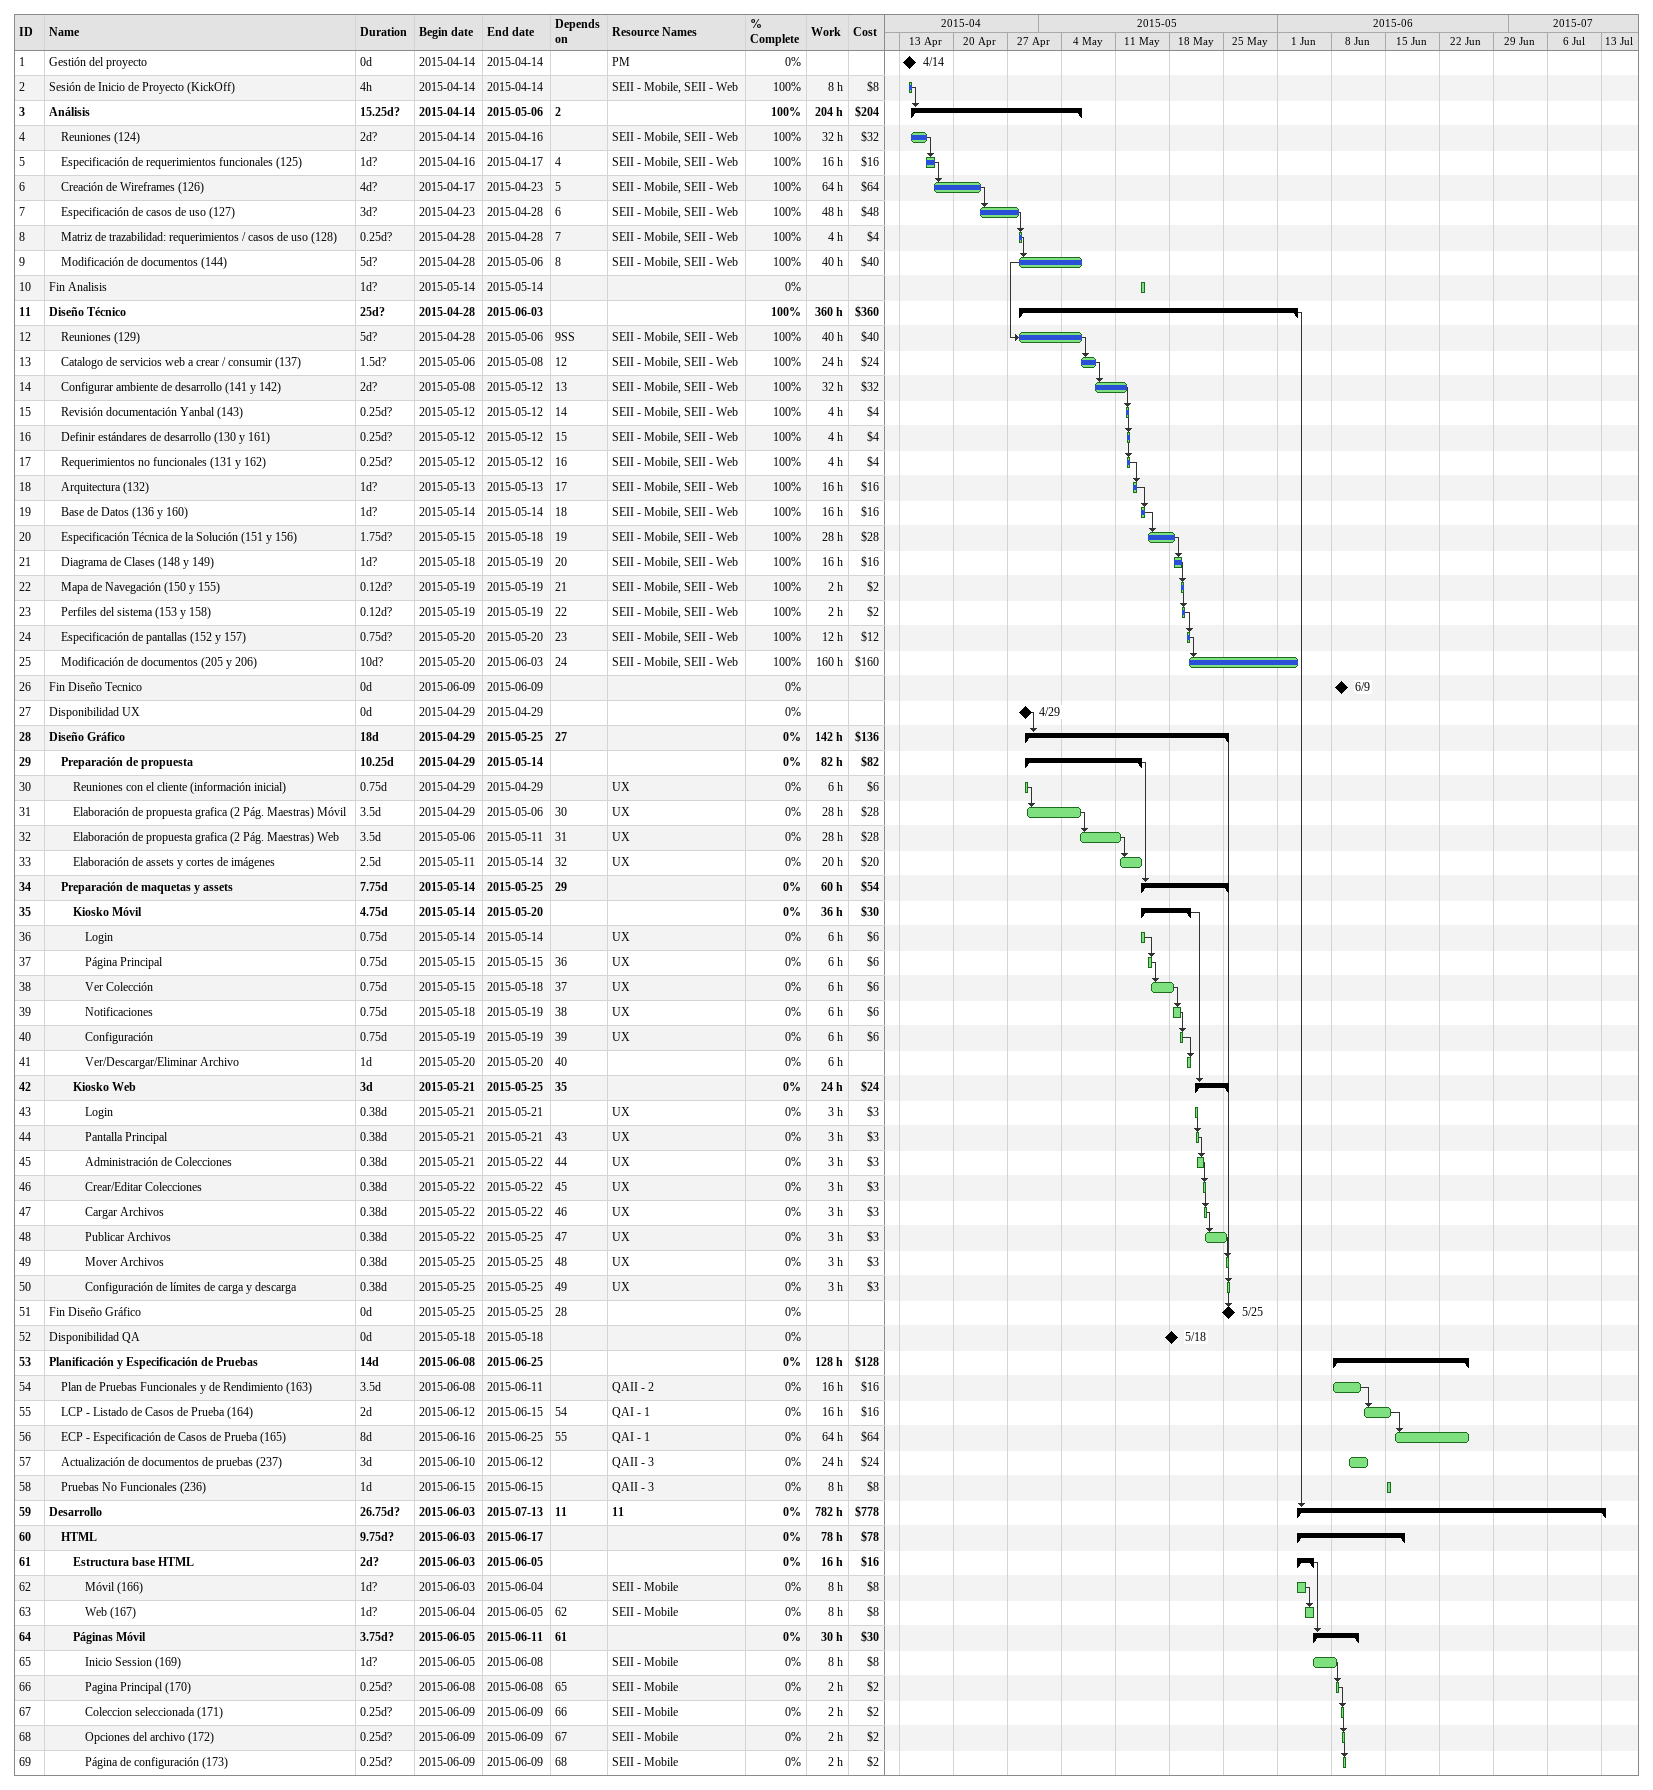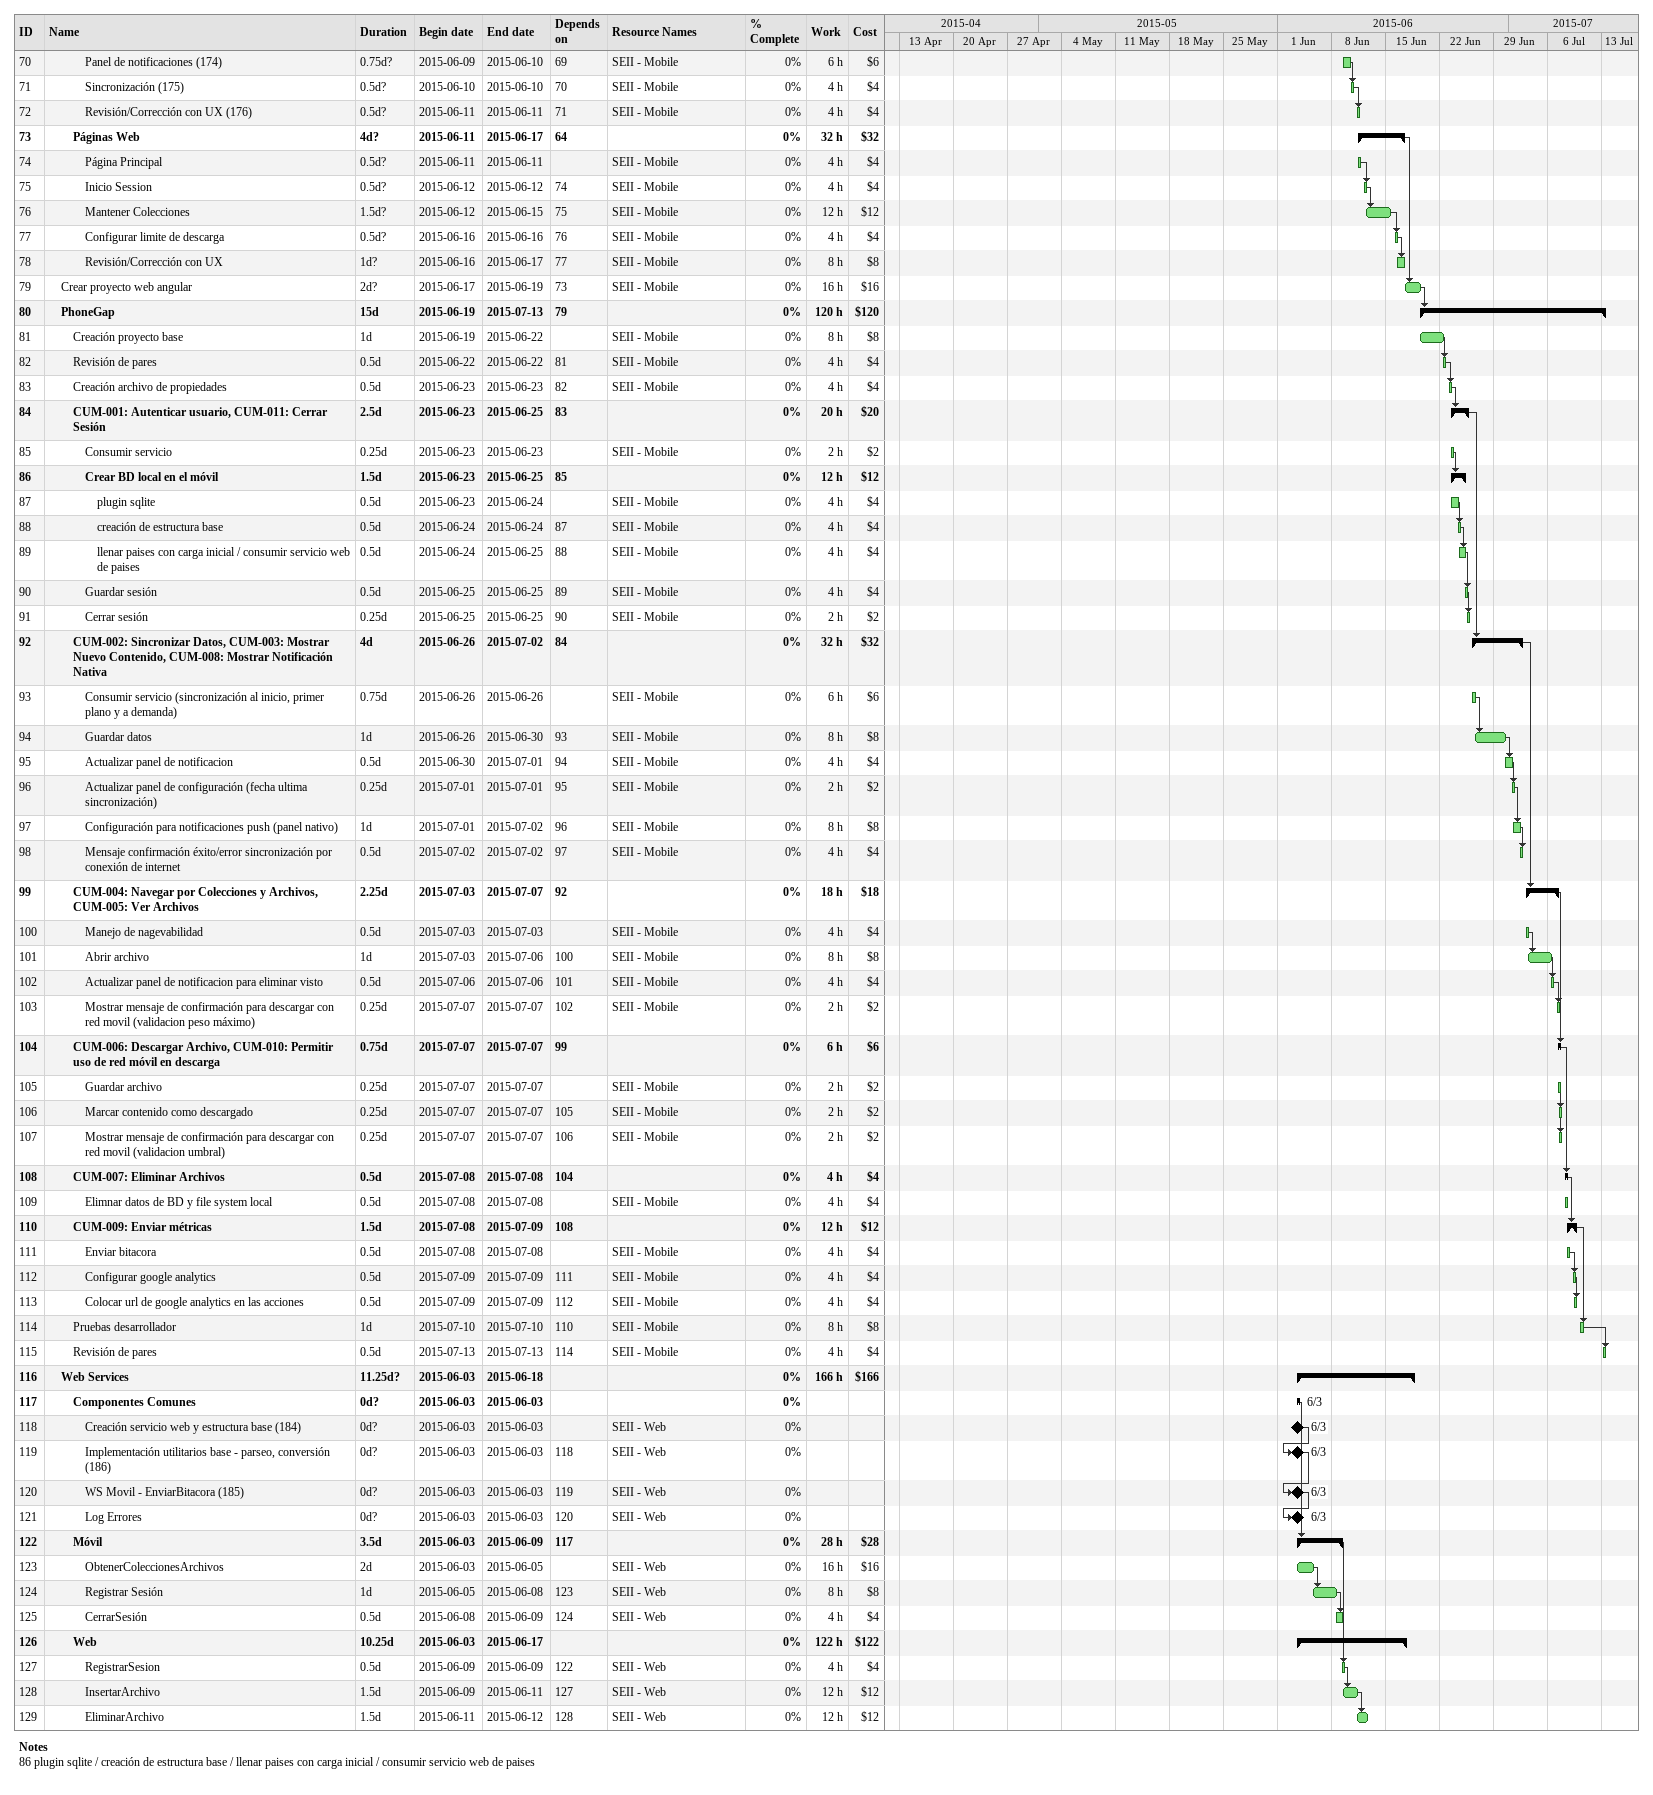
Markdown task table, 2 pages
| ID | Level | Task | Duration | Start | Finish | Predecessors | Resources | % complete | Work (h) | Cost ($) |
|---|---|---|---|---|---|---|---|---|---|---|
| 1 | 1 | Gestión del proyecto | 0d | 2015-04-14 | 2015-04-14 |  | PM | 0 |  |  |
| 2 | 1 | Sesión de Inicio de Proyecto (KickOff) | 4h | 2015-04-14 | 2015-04-14 |  | SEII - Mobile, SEII - Web | 100 | 8 | 8 |
| 3 | 1 | **Análisis** | 15.25d? | 2015-04-14 | 2015-05-06 | 2 |  | 100 | 204 | 204 |
| 4 | 2 | Reuniones (124) | 2d? | 2015-04-14 | 2015-04-16 |  | SEII - Mobile, SEII - Web | 100 | 32 | 32 |
| 5 | 2 | Especificación de requerimientos funcionales (125) | 1d? | 2015-04-16 | 2015-04-17 | 4 | SEII - Mobile, SEII - Web | 100 | 16 | 16 |
| 6 | 2 | Creación de Wireframes (126) | 4d? | 2015-04-17 | 2015-04-23 | 5 | SEII - Mobile, SEII - Web | 100 | 64 | 64 |
| 7 | 2 | Especificación de casos de uso (127) | 3d? | 2015-04-23 | 2015-04-28 | 6 | SEII - Mobile, SEII - Web | 100 | 48 | 48 |
| 8 | 2 | Matriz de trazabilidad: requerimientos / casos de uso (128) | 0.25d? | 2015-04-28 | 2015-04-28 | 7 | SEII - Mobile, SEII - Web | 100 | 4 | 4 |
| 9 | 2 | Modificación de documentos (144) | 5d? | 2015-04-28 | 2015-05-06 | 8 | SEII - Mobile, SEII - Web | 100 | 40 | 40 |
| 10 | 1 | Fin Analisis | 1d? | 2015-05-14 | 2015-05-14 |  |  | 0 |  |  |
| 11 | 1 | **Diseño Técnico** | 25d? | 2015-04-28 | 2015-06-03 |  |  | 100 | 360 | 360 |
| 12 | 2 | Reuniones (129) | 5d? | 2015-04-28 | 2015-05-06 | 9SS | SEII - Mobile, SEII - Web | 100 | 40 | 40 |
| 13 | 2 | Catalogo de servicios web a crear / consumir (137) | 1.5d? | 2015-05-06 | 2015-05-08 | 12 | SEII - Mobile, SEII - Web | 100 | 24 | 24 |
| 14 | 2 | Configurar ambiente de desarrollo (141 y 142) | 2d? | 2015-05-08 | 2015-05-12 | 13 | SEII - Mobile, SEII - Web | 100 | 32 | 32 |
| 15 | 2 | Revisión documentación Yanbal (143) | 0.25d? | 2015-05-12 | 2015-05-12 | 14 | SEII - Mobile, SEII - Web | 100 | 4 | 4 |
| 16 | 2 | Definir estándares de desarrollo (130 y 161) | 0.25d? | 2015-05-12 | 2015-05-12 | 15 | SEII - Mobile, SEII - Web | 100 | 4 | 4 |
| 17 | 2 | Requerimientos no funcionales (131 y 162) | 0.25d? | 2015-05-12 | 2015-05-12 | 16 | SEII - Mobile, SEII - Web | 100 | 4 | 4 |
| 18 | 2 | Arquitectura (132) | 1d? | 2015-05-13 | 2015-05-13 | 17 | SEII - Mobile, SEII - Web | 100 | 16 | 16 |
| 19 | 2 | Base de Datos (136 y 160) | 1d? | 2015-05-14 | 2015-05-14 | 18 | SEII - Mobile, SEII - Web | 100 | 16 | 16 |
| 20 | 2 | Especificación Técnica de la Solución (151 y 156) | 1.75d? | 2015-05-15 | 2015-05-18 | 19 | SEII - Mobile, SEII - Web | 100 | 28 | 28 |
| 21 | 2 | Diagrama de Clases (148 y 149) | 1d? | 2015-05-18 | 2015-05-19 | 20 | SEII - Mobile, SEII - Web | 100 | 16 | 16 |
| 22 | 2 | Mapa de Navegación (150 y 155) | 0.12d? | 2015-05-19 | 2015-05-19 | 21 | SEII - Mobile, SEII - Web | 100 | 2 | 2 |
| 23 | 2 | Perfiles del sistema (153 y 158) | 0.12d? | 2015-05-19 | 2015-05-19 | 22 | SEII - Mobile, SEII - Web | 100 | 2 | 2 |
| 24 | 2 | Especificación de pantallas (152 y 157) | 0.75d? | 2015-05-20 | 2015-05-20 | 23 | SEII - Mobile, SEII - Web | 100 | 12 | 12 |
| 25 | 2 | Modificación de documentos (205 y 206) | 10d? | 2015-05-20 | 2015-06-03 | 24 | SEII - Mobile, SEII - Web | 100 | 160 | 160 |
| 26 | 1 | Fin Diseño Tecnico | 0d | 2015-06-09 | 2015-06-09 |  |  | 0 |  |  |
| 27 | 1 | Disponibilidad UX | 0d | 2015-04-29 | 2015-04-29 |  |  | 0 |  |  |
| 28 | 1 | **Diseño Gráfico** | 18d | 2015-04-29 | 2015-05-25 | 27 |  | 0 | 142 | 136 |
| 29 | 2 | **Preparación de propuesta** | 10.25d | 2015-04-29 | 2015-05-14 |  |  | 0 | 82 | 82 |
| 30 | 3 | Reuniones con el cliente (información inicial) | 0.75d | 2015-04-29 | 2015-04-29 |  | UX | 0 | 6 | 6 |
| 31 | 3 | Elaboración de propuesta grafica (2 Pág. Maestras) Móvil | 3.5d | 2015-04-29 | 2015-05-06 | 30 | UX | 0 | 28 | 28 |
| 32 | 3 | Elaboración de propuesta grafica (2 Pág. Maestras) Web | 3.5d | 2015-05-06 | 2015-05-11 | 31 | UX | 0 | 28 | 28 |
| 33 | 3 | Elaboración de assets y cortes de imágenes | 2.5d | 2015-05-11 | 2015-05-14 | 32 | UX | 0 | 20 | 20 |
| 34 | 2 | **Preparación de maquetas y assets** | 7.75d | 2015-05-14 | 2015-05-25 | 29 |  | 0 | 60 | 54 |
| 35 | 3 | **Kiosko Móvil** | 4.75d | 2015-05-14 | 2015-05-20 |  |  | 0 | 36 | 30 |
| 36 | 4 | Login | 0.75d | 2015-05-14 | 2015-05-14 |  | UX | 0 | 6 | 6 |
| 37 | 4 | Página Principal | 0.75d | 2015-05-15 | 2015-05-15 | 36 | UX | 0 | 6 | 6 |
| 38 | 4 | Ver Colección | 0.75d | 2015-05-15 | 2015-05-18 | 37 | UX | 0 | 6 | 6 |
| 39 | 4 | Notificaciones | 0.75d | 2015-05-18 | 2015-05-19 | 38 | UX | 0 | 6 | 6 |
| 40 | 4 | Configuración | 0.75d | 2015-05-19 | 2015-05-19 | 39 | UX | 0 | 6 | 6 |
| 41 | 4 | Ver/Descargar/Eliminar Archivo | 1d | 2015-05-20 | 2015-05-20 | 40 |  | 0 | 6 |  |
| 42 | 3 | **Kiosko Web** | 3d | 2015-05-21 | 2015-05-25 | 35 |  | 0 | 24 | 24 |
| 43 | 4 | Login | 0.38d | 2015-05-21 | 2015-05-21 |  | UX | 0 | 3 | 3 |
| 44 | 4 | Pantalla Principal | 0.38d | 2015-05-21 | 2015-05-21 | 43 | UX | 0 | 3 | 3 |
| 45 | 4 | Administración de Colecciones | 0.38d | 2015-05-21 | 2015-05-22 | 44 | UX | 0 | 3 | 3 |
| 46 | 4 | Crear/Editar Colecciones | 0.38d | 2015-05-22 | 2015-05-22 | 45 | UX | 0 | 3 | 3 |
| 47 | 4 | Cargar Archivos | 0.38d | 2015-05-22 | 2015-05-22 | 46 | UX | 0 | 3 | 3 |
| 48 | 4 | Publicar Archivos | 0.38d | 2015-05-22 | 2015-05-25 | 47 | UX | 0 | 3 | 3 |
| 49 | 4 | Mover Archivos | 0.38d | 2015-05-25 | 2015-05-25 | 48 | UX | 0 | 3 | 3 |
| 50 | 4 | Configuración de límites de carga y descarga | 0.38d | 2015-05-25 | 2015-05-25 | 49 | UX | 0 | 3 | 3 |
| 51 | 1 | Fin Diseño Gráfico | 0d | 2015-05-25 | 2015-05-25 | 28 |  | 0 |  |  |
| 52 | 1 | Disponibilidad QA | 0d | 2015-05-18 | 2015-05-18 |  |  | 0 |  |  |
| 53 | 1 | **Planificación y Especificación de Pruebas** | 14d | 2015-06-08 | 2015-06-25 |  |  | 0 | 128 | 128 |
| 54 | 2 | Plan de Pruebas Funcionales y de Rendimiento (163) | 3.5d | 2015-06-08 | 2015-06-11 |  | QAII - 2 | 0 | 16 | 16 |
| 55 | 2 | LCP - Listado de Casos de Prueba (164) | 2d | 2015-06-12 | 2015-06-15 | 54 | QAI - 1 | 0 | 16 | 16 |
| 56 | 2 | ECP - Especificación de Casos de Prueba (165) | 8d | 2015-06-16 | 2015-06-25 | 55 | QAI - 1 | 0 | 64 | 64 |
| 57 | 2 | Actualización de documentos de pruebas (237) | 3d | 2015-06-10 | 2015-06-12 |  | QAII - 3 | 0 | 24 | 24 |
| 58 | 2 | Pruebas No Funcionales (236) | 1d | 2015-06-15 | 2015-06-15 |  | QAII - 3 | 0 | 8 | 8 |
| 59 | 1 | **Desarrollo** | 26.75d? | 2015-06-03 | 2015-07-13 | 11 | 11 | 0 | 782 | 778 |
| 60 | 2 | **HTML** | 9.75d? | 2015-06-03 | 2015-06-17 |  |  | 0 | 78 | 78 |
| 61 | 3 | **Estructura base HTML** | 2d? | 2015-06-03 | 2015-06-05 |  |  | 0 | 16 | 16 |
| 62 | 4 | Móvil (166) | 1d? | 2015-06-03 | 2015-06-04 |  | SEII - Mobile | 0 | 8 | 8 |
| 63 | 4 | Web (167) | 1d? | 2015-06-04 | 2015-06-05 | 62 | SEII - Mobile | 0 | 8 | 8 |
| 64 | 3 | **Páginas Móvil** | 3.75d? | 2015-06-05 | 2015-06-11 | 61 |  | 0 | 30 | 30 |
| 65 | 4 | Inicio Session (169) | 1d? | 2015-06-05 | 2015-06-08 |  | SEII - Mobile | 0 | 8 | 8 |
| 66 | 4 | Pagina Principal (170) | 0.25d? | 2015-06-08 | 2015-06-08 | 65 | SEII - Mobile | 0 | 2 | 2 |
| 67 | 4 | Coleccion seleccionada (171) | 0.25d? | 2015-06-09 | 2015-06-09 | 66 | SEII - Mobile | 0 | 2 | 2 |
| 68 | 4 | Opciones del archivo (172) | 0.25d? | 2015-06-09 | 2015-06-09 | 67 | SEII - Mobile | 0 | 2 | 2 |
| 69 | 4 | Página de configuración (173) | 0.25d? | 2015-06-09 | 2015-06-09 | 68 | SEII - Mobile | 0 | 2 | 2 |
| 70 | 4 | Panel de notificaciones (174) | 0.75d? | 2015-06-09 | 2015-06-10 | 69 | SEII - Mobile | 0 | 6 | 6 |
| 71 | 4 | Sincronización (175) | 0.5d? | 2015-06-10 | 2015-06-10 | 70 | SEII - Mobile | 0 | 4 | 4 |
| 72 | 4 | Revisión/Corrección con UX (176) | 0.5d? | 2015-06-11 | 2015-06-11 | 71 | SEII - Mobile | 0 | 4 | 4 |
| 73 | 3 | **Páginas Web** | 4d? | 2015-06-11 | 2015-06-17 | 64 |  | 0 | 32 | 32 |
| 74 | 4 | Página Principal | 0.5d? | 2015-06-11 | 2015-06-11 |  | SEII - Mobile | 0 | 4 | 4 |
| 75 | 4 | Inicio Session | 0.5d? | 2015-06-12 | 2015-06-12 | 74 | SEII - Mobile | 0 | 4 | 4 |
| 76 | 4 | Mantener Colecciones | 1.5d? | 2015-06-12 | 2015-06-15 | 75 | SEII - Mobile | 0 | 12 | 12 |
| 77 | 4 | Configurar limite de descarga | 0.5d? | 2015-06-16 | 2015-06-16 | 76 | SEII - Mobile | 0 | 4 | 4 |
| 78 | 4 | Revisión/Corrección con UX | 1d? | 2015-06-16 | 2015-06-17 | 77 | SEII - Mobile | 0 | 8 | 8 |
| 79 | 2 | Crear proyecto web angular | 2d? | 2015-06-17 | 2015-06-19 | 73 | SEII - Mobile | 0 | 16 | 16 |
| 80 | 2 | **PhoneGap** | 15d | 2015-06-19 | 2015-07-13 | 79 |  | 0 | 120 | 120 |
| 81 | 3 | Creación proyecto base | 1d | 2015-06-19 | 2015-06-22 |  | SEII - Mobile | 0 | 8 | 8 |
| 82 | 3 | Revisión de pares | 0.5d | 2015-06-22 | 2015-06-22 | 81 | SEII - Mobile | 0 | 4 | 4 |
| 83 | 3 | Creación archivo de propiedades | 0.5d | 2015-06-23 | 2015-06-23 | 82 | SEII - Mobile | 0 | 4 | 4 |
| 84 | 3 | **CUM-001: Autenticar usuario, CUM-011: Cerrar Sesión** | 2.5d | 2015-06-23 | 2015-06-25 | 83 |  | 0 | 20 | 20 |
| 85 | 4 | Consumir servicio | 0.25d | 2015-06-23 | 2015-06-23 |  | SEII - Mobile | 0 | 2 | 2 |
| 86 | 4 | **Crear BD local en el móvil** | 1.5d | 2015-06-23 | 2015-06-25 | 85 |  | 0 | 12 | 12 |
| 87 | 5 | plugin sqlite | 0.5d | 2015-06-23 | 2015-06-24 |  | SEII - Mobile | 0 | 4 | 4 |
| 88 | 5 | creación de estructura base | 0.5d | 2015-06-24 | 2015-06-24 | 87 | SEII - Mobile | 0 | 4 | 4 |
| 89 | 5 | llenar paises con carga inicial / consumir servicio web de paises | 0.5d | 2015-06-24 | 2015-06-25 | 88 | SEII - Mobile | 0 | 4 | 4 |
| 90 | 4 | Guardar sesión | 0.5d | 2015-06-25 | 2015-06-25 | 89 | SEII - Mobile | 0 | 4 | 4 |
| 91 | 4 | Cerrar sesión | 0.25d | 2015-06-25 | 2015-06-25 | 90 | SEII - Mobile | 0 | 2 | 2 |
| 92 | 3 | **CUM-002: Sincronizar Datos, CUM-003: Mostrar Nuevo Contenido, CUM-008: Mostrar Notificación Nativa** | 4d | 2015-06-26 | 2015-07-02 | 84 |  | 0 | 32 | 32 |
| 93 | 4 | Consumir servicio (sincronización al inicio, primer plano y a demanda) | 0.75d | 2015-06-26 | 2015-06-26 |  | SEII - Mobile | 0 | 6 | 6 |
| 94 | 4 | Guardar datos | 1d | 2015-06-26 | 2015-06-30 | 93 | SEII - Mobile | 0 | 8 | 8 |
| 95 | 4 | Actualizar panel de notificacion | 0.5d | 2015-06-30 | 2015-07-01 | 94 | SEII - Mobile | 0 | 4 | 4 |
| 96 | 4 | Actualizar panel de configuración (fecha ultima sincronización) | 0.25d | 2015-07-01 | 2015-07-01 | 95 | SEII - Mobile | 0 | 2 | 2 |
| 97 | 4 | Configuración para notificaciones push (panel nativo) | 1d | 2015-07-01 | 2015-07-02 | 96 | SEII - Mobile | 0 | 8 | 8 |
| 98 | 4 | Mensaje confirmación éxito/error sincronización por conexión de internet | 0.5d | 2015-07-02 | 2015-07-02 | 97 | SEII - Mobile | 0 | 4 | 4 |
| 99 | 3 | **CUM-004: Navegar por Colecciones y Archivos, CUM-005: Ver Archivos** | 2.25d | 2015-07-03 | 2015-07-07 | 92 |  | 0 | 18 | 18 |
| 100 | 4 | Manejo de nagevabilidad | 0.5d | 2015-07-03 | 2015-07-03 |  | SEII - Mobile | 0 | 4 | 4 |
| 101 | 4 | Abrir archivo | 1d | 2015-07-03 | 2015-07-06 | 100 | SEII - Mobile | 0 | 8 | 8 |
| 102 | 4 | Actualizar panel de notificacion para eliminar visto | 0.5d | 2015-07-06 | 2015-07-06 | 101 | SEII - Mobile | 0 | 4 | 4 |
| 103 | 4 | Mostrar mensaje de confirmación para descargar con red movil (validacion peso máximo) | 0.25d | 2015-07-07 | 2015-07-07 | 102 | SEII - Mobile | 0 | 2 | 2 |
| 104 | 3 | **CUM-006: Descargar Archivo, CUM-010: Permitir uso de red móvil en descarga** | 0.75d | 2015-07-07 | 2015-07-07 | 99 |  | 0 | 6 | 6 |
| 105 | 4 | Guardar archivo | 0.25d | 2015-07-07 | 2015-07-07 |  | SEII - Mobile | 0 | 2 | 2 |
| 106 | 4 | Marcar contenido como descargado | 0.25d | 2015-07-07 | 2015-07-07 | 105 | SEII - Mobile | 0 | 2 | 2 |
| 107 | 4 | Mostrar mensaje de confirmación para descargar con red movil (validacion umbral) | 0.25d | 2015-07-07 | 2015-07-07 | 106 | SEII - Mobile | 0 | 2 | 2 |
| 108 | 3 | **CUM-007: Eliminar Archivos** | 0.5d | 2015-07-08 | 2015-07-08 | 104 |  | 0 | 4 | 4 |
| 109 | 4 | Elimnar datos de BD y file system local | 0.5d | 2015-07-08 | 2015-07-08 |  | SEII - Mobile | 0 | 4 | 4 |
| 110 | 3 | **CUM-009: Enviar métricas** | 1.5d | 2015-07-08 | 2015-07-09 | 108 |  | 0 | 12 | 12 |
| 111 | 4 | Enviar bitacora | 0.5d | 2015-07-08 | 2015-07-08 |  | SEII - Mobile | 0 | 4 | 4 |
| 112 | 4 | Configurar google analytics | 0.5d | 2015-07-09 | 2015-07-09 | 111 | SEII - Mobile | 0 | 4 | 4 |
| 113 | 4 | Colocar url de google analytics en las acciones | 0.5d | 2015-07-09 | 2015-07-09 | 112 | SEII - Mobile | 0 | 4 | 4 |
| 114 | 3 | Pruebas desarrollador | 1d | 2015-07-10 | 2015-07-10 | 110 | SEII - Mobile | 0 | 8 | 8 |
| 115 | 3 | Revisión de pares | 0.5d | 2015-07-13 | 2015-07-13 | 114 | SEII - Mobile | 0 | 4 | 4 |
| 116 | 2 | **Web Services** | 11.25d? | 2015-06-03 | 2015-06-18 |  |  | 0 | 166 | 166 |
| 117 | 3 | **Componentes Comunes** | 0d? | 2015-06-03 | 2015-06-03 |  |  | 0 |  |  |
| 118 | 4 | Creación servicio web y estructura base (184) | 0d? | 2015-06-03 | 2015-06-03 |  | SEII - Web | 0 |  |  |
| 119 | 4 | Implementación utilitarios base - parseo, conversión (186) | 0d? | 2015-06-03 | 2015-06-03 | 118 | SEII - Web | 0 |  |  |
| 120 | 4 | WS Movil - EnviarBitacora (185) | 0d? | 2015-06-03 | 2015-06-03 | 119 | SEII - Web | 0 |  |  |
| 121 | 4 | Log Errores | 0d? | 2015-06-03 | 2015-06-03 | 120 | SEII - Web | 0 |  |  |
| 122 | 3 | **Móvil** | 3.5d | 2015-06-03 | 2015-06-09 | 117 |  | 0 | 28 | 28 |
| 123 | 4 | ObtenerColeccionesArchivos | 2d | 2015-06-03 | 2015-06-05 |  | SEII - Web | 0 | 16 | 16 |
| 124 | 4 | Registrar Sesión | 1d | 2015-06-05 | 2015-06-08 | 123 | SEII - Web | 0 | 8 | 8 |
| 125 | 4 | CerrarSesión | 0.5d | 2015-06-08 | 2015-06-09 | 124 | SEII - Web | 0 | 4 | 4 |
| 126 | 3 | **Web** | 10.25d | 2015-06-03 | 2015-06-17 |  |  | 0 | 122 | 122 |
| 127 | 4 | RegistrarSesion | 0.5d | 2015-06-09 | 2015-06-09 | 122 | SEII - Web | 0 | 4 | 4 |
| 128 | 4 | InsertarArchivo | 1.5d | 2015-06-09 | 2015-06-11 | 127 | SEII - Web | 0 | 12 | 12 |
| 129 | 4 | EliminarArchivo | 1.5d | 2015-06-11 | 2015-06-12 | 128 | SEII - Web | 0 | 12 | 12 |

Notes
- 86: plugin sqlite / creación de estructura base / llenar paises con carga inicial / consumir servicio web de paises
